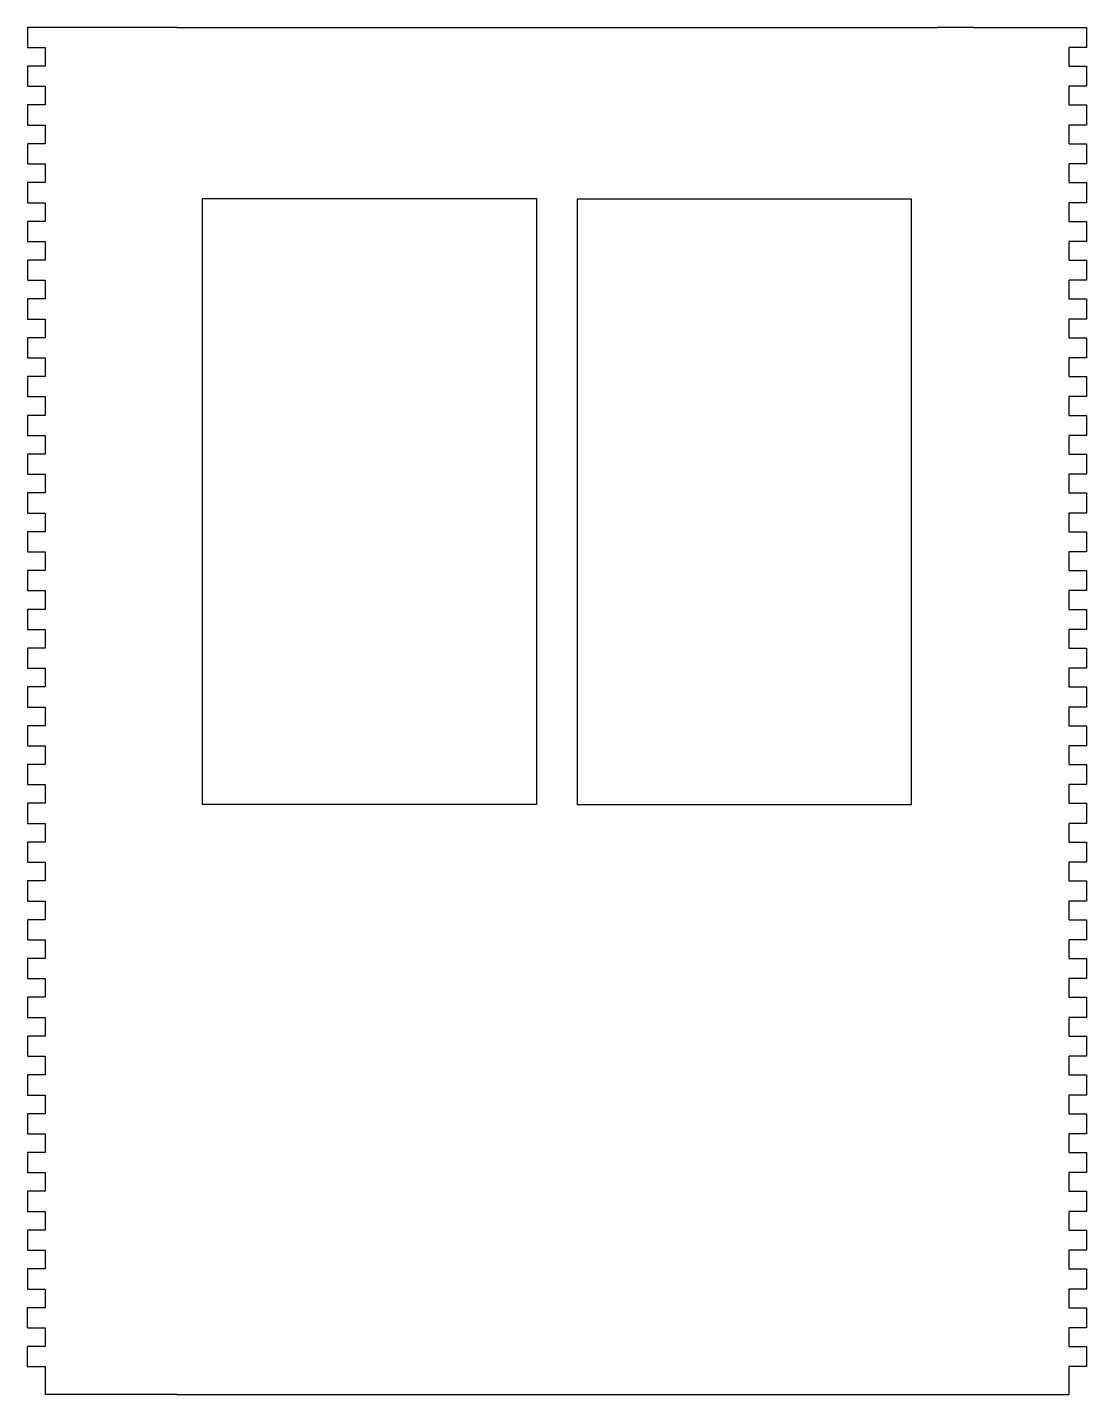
# Model space of a CAD drawing. Header units: inches. Extents: x 338 to 716, y 39 to 528.
import ezdxf

# ---------------------------------------------------------------- set-up
doc = ezdxf.new("R2010")
doc.units = ezdxf.units.IN
doc.header["$MEASUREMENT"] = 0
doc.layers.add('SIDE_outsideCutPath', color=7, linetype='Continuous')

msp = doc.modelspace()

# ---------------------------------------------------------------- linework, layer by layer
for p, q in [((344.03, 527.73), (337.63, 527.73)), ((337.63, 527.73), (337.63, 520.53)), ((377.99, 527.73), (344.03, 527.73)), ((391.06, 527.73), (663.06, 527.73)), ((676.13, 527.73), (710.08, 527.73)), ((710.08, 527.73), (716.48, 527.73)), ((716.48, 527.73), (716.48, 520.53)), ((337.63, 520.53), (344.03, 520.53)), ((344.03, 520.53), (344.03, 513.86)), ((716.48, 520.53), (710.08, 520.53)), ((710.08, 520.53), (710.08, 513.86)), ((344.03, 513.86), (337.63, 513.86)), ((337.63, 513.86), (337.63, 506.65)), ((710.08, 513.86), (716.48, 513.86)), ((716.48, 513.86), (716.48, 506.65)), ((337.63, 506.65), (344.03, 506.65)), ((344.03, 506.65), (344.03, 499.98)), ((716.48, 506.65), (710.08, 506.65)), ((710.08, 506.65), (710.08, 499.98)), ((344.03, 499.98), (337.63, 499.98)), ((337.63, 499.98), (337.63, 492.78)), ((710.08, 499.98), (716.48, 499.98)), ((716.48, 499.98), (716.48, 492.78)), ((337.63, 492.78), (344.03, 492.78)), ((344.03, 492.78), (344.03, 486.1)), ((716.48, 492.78), (710.08, 492.78)), ((710.08, 492.78), (710.08, 486.1)), ((344.03, 486.1), (337.63, 486.1)), ((337.63, 486.1), (337.63, 478.9)), ((710.08, 486.1), (716.48, 486.1)), ((716.48, 486.1), (716.48, 478.9)), ((337.63, 478.9), (344.03, 478.9)), ((344.03, 478.9), (344.03, 472.23)), ((716.48, 478.9), (710.09, 478.9)), ((710.09, 478.9), (710.09, 472.23)), ((344.03, 472.23), (337.63, 472.23)), ((337.63, 472.23), (337.63, 465.03)), ((710.09, 472.23), (716.48, 472.23)), ((716.48, 472.23), (716.48, 465.03)), ((337.63, 465.03), (344.03, 465.03)), ((344.03, 465.03), (344.03, 458.35)), ((716.48, 465.03), (710.09, 465.03)), ((710.09, 465.03), (710.09, 458.35)), ((344.03, 458.35), (337.63, 458.35)), ((337.63, 458.35), (337.63, 451.15)), ((710.09, 458.35), (716.48, 458.35)), ((716.48, 458.35), (716.48, 451.15)), ((337.63, 451.15), (344.03, 451.15)), ((344.03, 451.15), (344.03, 444.48)), ((716.48, 451.15), (710.09, 451.15)), ((710.09, 451.15), (710.09, 444.48)), ((344.03, 444.48), (337.63, 444.48)), ((337.63, 444.48), (337.63, 437.27)), ((710.09, 444.48), (716.49, 444.48)), ((716.49, 444.48), (716.49, 437.27)), ((337.63, 437.27), (344.03, 437.27)), ((344.03, 437.27), (344.03, 430.6)), ((716.48, 437.27), (710.09, 437.27)), ((710.09, 437.27), (710.09, 430.6)), ((344.03, 430.6), (337.63, 430.6)), ((337.63, 430.6), (337.63, 423.4)), ((710.09, 430.6), (716.49, 430.6)), ((716.49, 430.6), (716.49, 423.4)), ((337.63, 423.4), (344.03, 423.4)), ((344.03, 423.4), (344.03, 416.72)), ((716.49, 423.4), (710.09, 423.4)), ((710.09, 423.4), (710.09, 416.72)), ((344.03, 416.72), (337.63, 416.72)), ((337.63, 416.72), (337.63, 409.52)), ((710.09, 416.72), (716.49, 416.72)), ((716.49, 416.72), (716.49, 409.52)), ((337.63, 409.52), (344.03, 409.52)), ((344.03, 409.52), (344.03, 402.85)), ((716.49, 409.52), (710.09, 409.52)), ((710.09, 409.52), (710.09, 402.85)), ((344.03, 402.85), (337.63, 402.85)), ((337.63, 402.85), (337.63, 395.65)), ((710.09, 402.85), (716.49, 402.85)), ((716.49, 402.85), (716.49, 395.65)), ((337.63, 395.65), (344.03, 395.65)), ((344.03, 395.65), (344.03, 388.97)), ((716.49, 395.65), (710.09, 395.65)), ((710.09, 395.65), (710.09, 388.97)), ((344.03, 388.97), (337.63, 388.97)), ((337.63, 388.97), (337.63, 381.77)), ((710.09, 388.97), (716.49, 388.97)), ((716.49, 388.97), (716.49, 381.77)), ((337.63, 381.77), (344.03, 381.77)), ((344.03, 381.77), (344.03, 375.1)), ((716.49, 381.77), (710.09, 381.77)), ((710.09, 381.77), (710.09, 375.1)), ((344.03, 375.1), (337.63, 375.1)), ((337.63, 375.1), (337.63, 367.9)), ((710.09, 375.1), (716.49, 375.1)), ((716.49, 375.1), (716.49, 367.9)), ((337.63, 367.9), (344.03, 367.9)), ((344.03, 367.9), (344.03, 361.22)), ((716.49, 367.9), (710.09, 367.9)), ((710.09, 367.9), (710.09, 361.22)), ((344.03, 361.22), (337.63, 361.22)), ((337.63, 361.22), (337.63, 354.02)), ((710.09, 361.22), (716.49, 361.22)), ((716.49, 361.22), (716.49, 354.02)), ((337.63, 354.02), (344.03, 354.02)), ((344.03, 354.02), (344.03, 347.34)), ((716.49, 354.02), (710.09, 354.02)), ((710.09, 354.02), (710.09, 347.34)), ((344.03, 347.34), (337.63, 347.34)), ((337.63, 347.34), (337.63, 340.14)), ((710.09, 347.34), (716.49, 347.34)), ((716.49, 347.34), (716.49, 340.14)), ((337.63, 340.14), (344.03, 340.14)), ((344.03, 340.14), (344.03, 333.47)), ((716.49, 340.14), (710.09, 340.14)), ((710.09, 340.14), (710.09, 333.47)), ((344.03, 333.47), (337.63, 333.47)), ((337.63, 333.47), (337.63, 326.27)), ((710.09, 333.47), (716.49, 333.47)), ((716.49, 333.47), (716.49, 326.27)), ((337.63, 326.27), (344.03, 326.27)), ((344.03, 326.27), (344.03, 319.59)), ((716.49, 326.27), (710.09, 326.27)), ((710.09, 326.27), (710.09, 319.59)), ((344.03, 319.59), (337.63, 319.59)), ((337.63, 319.59), (337.63, 312.39)), ((710.09, 319.59), (716.49, 319.59)), ((716.49, 319.59), (716.49, 312.39)), ((337.63, 312.39), (344.03, 312.39)), ((344.03, 312.39), (344.03, 305.72)), ((716.49, 312.39), (710.09, 312.39)), ((710.09, 312.39), (710.09, 305.72)), ((344.03, 305.72), (337.63, 305.72)), ((337.63, 305.72), (337.63, 298.52)), ((710.09, 305.72), (716.49, 305.72)), ((716.49, 305.72), (716.49, 298.52)), ((337.63, 298.52), (344.03, 298.52)), ((344.03, 298.52), (344.03, 291.84)), ((716.49, 298.52), (710.09, 298.52)), ((710.09, 298.52), (710.09, 291.84)), ((344.03, 291.84), (337.63, 291.84)), ((337.63, 291.84), (337.63, 284.64)), ((710.09, 291.84), (716.49, 291.84)), ((716.49, 291.84), (716.49, 284.64)), ((337.63, 284.64), (344.03, 284.64)), ((344.03, 284.64), (344.03, 277.96)), ((716.49, 284.64), (710.09, 284.64)), ((710.09, 284.64), (710.09, 277.96)), ((344.03, 277.96), (337.63, 277.96)), ((337.63, 277.96), (337.63, 270.76)), ((710.09, 277.96), (716.49, 277.96)), ((716.49, 277.96), (716.49, 270.76)), ((337.63, 270.76), (344.03, 270.76)), ((344.03, 270.76), (344.03, 264.09)), ((716.49, 270.76), (710.09, 270.76)), ((710.09, 270.76), (710.09, 264.09)), ((344.03, 264.09), (337.63, 264.09)), ((337.63, 264.09), (337.63, 256.89)), ((710.09, 264.09), (716.49, 264.09)), ((716.49, 264.09), (716.49, 256.89)), ((337.63, 256.89), (344.03, 256.89)), ((344.03, 256.89), (344.03, 250.21)), ((716.49, 256.89), (710.09, 256.89)), ((710.09, 256.89), (710.09, 250.21)), ((344.03, 250.21), (337.63, 250.21)), ((337.63, 250.21), (337.63, 243.01)), ((710.09, 250.21), (716.49, 250.21)), ((716.49, 250.21), (716.49, 243.01)), ((337.63, 243.01), (344.03, 243.01)), ((344.03, 243.01), (344.03, 236.34)), ((716.49, 243.01), (710.09, 243.01)), ((710.09, 243.01), (710.09, 236.34)), ((344.03, 236.34), (337.63, 236.34)), ((337.63, 236.34), (337.63, 229.14)), ((710.09, 236.34), (716.49, 236.34)), ((716.49, 236.34), (716.49, 229.14)), ((337.63, 229.14), (344.03, 229.14)), ((344.03, 229.14), (344.03, 222.46)), ((716.49, 229.14), (710.09, 229.14)), ((710.09, 229.14), (710.09, 222.46)), ((344.03, 222.46), (337.63, 222.46)), ((337.63, 222.46), (337.63, 215.26)), ((710.09, 222.46), (716.49, 222.46)), ((716.49, 222.46), (716.49, 215.26)), ((337.63, 215.26), (344.03, 215.26)), ((344.03, 215.26), (344.03, 208.58)), ((716.49, 215.26), (710.09, 215.26)), ((710.09, 215.26), (710.09, 208.58)), ((344.03, 208.58), (337.63, 208.58)), ((337.63, 208.58), (337.63, 201.38)), ((710.09, 208.58), (716.49, 208.58)), ((716.49, 208.58), (716.49, 201.38)), ((337.63, 201.38), (344.03, 201.38)), ((344.03, 201.38), (344.03, 194.71)), ((716.49, 201.38), (710.09, 201.38)), ((710.09, 201.38), (710.09, 194.71)), ((344.03, 194.71), (337.63, 194.71)), ((337.63, 194.71), (337.63, 187.51)), ((710.09, 194.71), (716.49, 194.71)), ((716.49, 194.71), (716.49, 187.51)), ((337.63, 187.51), (344.03, 187.51)), ((344.03, 187.51), (344.03, 180.83)), ((716.49, 187.51), (710.09, 187.51)), ((710.09, 187.51), (710.09, 180.83)), ((344.03, 180.83), (337.63, 180.83)), ((337.63, 180.83), (337.63, 173.63)), ((710.09, 180.83), (716.49, 180.83)), ((716.49, 180.83), (716.49, 173.63)), ((337.63, 173.63), (344.03, 173.63)), ((344.03, 173.63), (344.03, 166.96)), ((716.49, 173.63), (710.09, 173.63)), ((710.09, 173.63), (710.09, 166.96)), ((344.03, 166.96), (337.63, 166.96)), ((337.63, 166.96), (337.63, 159.76)), ((710.09, 166.96), (716.49, 166.96)), ((716.49, 166.96), (716.49, 159.76)), ((337.63, 159.76), (344.03, 159.76)), ((344.03, 159.76), (344.03, 153.08)), ((716.49, 159.76), (710.09, 159.76)), ((710.09, 159.76), (710.09, 153.08)), ((344.03, 153.08), (337.63, 153.08)), ((337.63, 153.08), (337.63, 145.88)), ((710.09, 153.08), (716.49, 153.08)), ((716.49, 153.08), (716.49, 145.88)), ((337.63, 145.88), (344.03, 145.88)), ((344.03, 145.88), (344.03, 139.2)), ((716.49, 145.88), (710.09, 145.88)), ((710.09, 145.88), (710.09, 139.2)), ((344.03, 139.2), (337.63, 139.2)), ((337.63, 139.2), (337.63, 132)), ((710.09, 139.2), (716.49, 139.2)), ((716.49, 139.2), (716.49, 132)), ((337.63, 132), (344.03, 132)), ((344.03, 132), (344.03, 125.33)), ((716.49, 132), (710.09, 132)), ((710.09, 132), (710.09, 125.33)), ((344.03, 125.33), (337.63, 125.33)), ((337.63, 125.33), (337.63, 118.13)), ((710.09, 125.33), (716.49, 125.33)), ((716.49, 125.33), (716.49, 118.13)), ((337.63, 118.13), (344.03, 118.13)), ((344.03, 118.13), (344.03, 111.45)), ((716.49, 118.13), (710.09, 118.13)), ((710.09, 118.13), (710.09, 111.45)), ((344.03, 111.45), (337.63, 111.45)), ((337.63, 111.45), (337.63, 104.25)), ((710.09, 111.45), (716.49, 111.45)), ((716.49, 111.45), (716.49, 104.25)), ((337.63, 104.25), (344.03, 104.25)), ((344.03, 104.25), (344.03, 97.58)), ((716.49, 104.25), (710.09, 104.25)), ((710.09, 104.25), (710.09, 97.58)), ((344.03, 97.58), (337.63, 97.58)), ((337.63, 97.58), (337.63, 90.38)), ((710.09, 97.58), (716.49, 97.58)), ((716.49, 97.58), (716.49, 90.38)), ((337.63, 90.38), (344.03, 90.38)), ((344.03, 90.38), (344.03, 83.7)), ((716.49, 90.38), (710.09, 90.38)), ((710.09, 90.38), (710.09, 83.7)), ((344.03, 83.7), (337.63, 83.7)), ((337.63, 83.7), (337.63, 76.5)), ((710.09, 83.7), (716.49, 83.7)), ((716.49, 83.7), (716.49, 76.5)), ((337.63, 76.5), (344.02, 76.5)), ((344.02, 76.5), (344.02, 69.82)), ((716.49, 76.5), (710.09, 76.5)), ((710.09, 76.5), (710.09, 69.82)), ((344.02, 69.82), (337.62, 69.82)), ((337.62, 69.82), (337.62, 62.62)), ((710.09, 69.82), (716.49, 69.82)), ((716.49, 69.82), (716.49, 62.62)), ((337.63, 62.62), (344.02, 62.62)), ((344.02, 62.62), (344.02, 55.95)), ((716.49, 62.62), (710.09, 62.62)), ((710.09, 62.62), (710.09, 55.95)), ((344.02, 55.95), (337.62, 55.95)), ((337.62, 55.95), (337.62, 48.75)), ((710.09, 55.95), (716.49, 55.95)), ((716.49, 55.95), (716.49, 48.75)), ((337.62, 48.75), (344.02, 48.75)), ((344.02, 48.75), (344.02, 42.07)), ((716.49, 48.75), (710.09, 48.75)), ((710.09, 48.75), (710.09, 42.07)), ((344.02, 42.07), (344.02, 38.73)), ((710.09, 42.07), (710.09, 38.73)), ((344.39, 38.73), (344.02, 38.73)), ((391.06, 38.73), (344.39, 38.73)), ((391.06, 38.73), (710.09, 38.73))]:
    msp.add_line(p, q)
at = {"linetype": 'Continuous'}
for points in [[(400.32, 466.47), (519.75, 466.47), (519.75, 249.82), (400.32, 249.82)], [(534.34, 466.36), (653.76, 466.36), (653.76, 249.71), (534.34, 249.71)]]:
    msp.add_lwpolyline(points, close=True, dxfattribs=at)
at = {"layer": 'SIDE_outsideCutPath'}
for p, q in [((391.06, 527.73), (377.98, 527.73)), ((676.13, 527.73), (663.06, 527.73))]:
    msp.add_line(p, q, dxfattribs=at)

doc.saveas('drawing.dxf')
